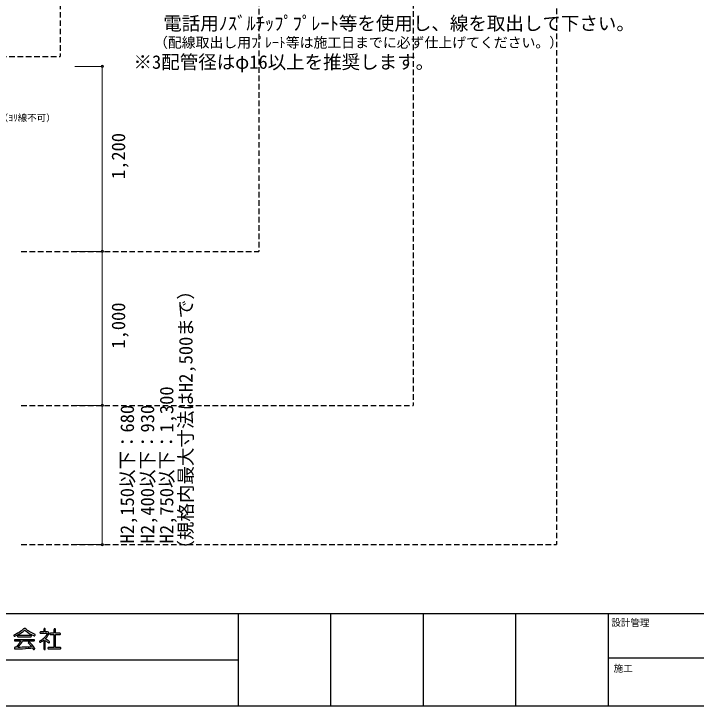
# Model space of a CAD drawing. Units: millimetres, scale not verified. Extents: x -6189 to 5985, y -4251 to 4224.
# Drawn here: x -2548 to 1879, y -4251 to 242 of the extents above; entities that cross this region are included whole.
import ezdxf
from ezdxf.enums import TextEntityAlignment as Align

# ---------------------------------------------------------------- set-up
doc = ezdxf.new("R2010")
doc.units = ezdxf.units.MM
doc.header["$LTSCALE"] = 30
doc.header["$PDMODE"] = 32
doc.header["$PDSIZE"] = 15
doc.linetypes.add('DASHED1', pattern=[1.8, 1.2, -0.6])
doc.layers.add('0-0_枠線', color=7, linetype='Continuous')
doc.layers.add('2-4', color=7, linetype='Continuous', lineweight=18)
doc.styles.add('ＭＳ ゴシック', font='')
doc.styles.get('ＭＳ ゴシック').set_extended_font_data('MS Gothic')

msp = doc.modelspace()

# ---------------------------------------------------------------- linework, layer by layer
at = {"layer": '0-0_枠線', "color": 4, "linetype": 'DASHED1'}
for p, q in [((-957.57, 4053.46), (-957.57, -1299.65)), ((972.43, 4056.22), (972.43, -3202.51)), ((42.43, 4037.87), (42.43, -2299.65)), ((-2247.57, 3709.25), (-2247.57, -34.65)), ((-3334.26, -34.65), (-2247.57, -34.65)), ((-2500.14, -1299.65), (-957.57, -1299.65)), ((-2500.34, -2299.65), (42.43, -2299.65)), ((-2500.14, -3202.51), (972.43, -3202.51))]:
    msp.add_line(p, q, dxfattribs=at)
at = {"layer": '0-0_枠線', "color": 6}
for p, q in [((-6189.44, -3648.92), (5985.04, -3648.92)), ((-1092.88, -3648.92), (-1092.88, -4250.94)), ((-492.88, -3648.92), (-492.88, -4250.94)), ((107.12, -3648.92), (107.12, -4250.94)), ((707.12, -3648.92), (707.12, -4250.94)), ((1307.12, -3648.92), (1307.12, -4250.94)), ((-6189.44, -3949.93), (-1092.88, -3949.93)), ((1307.12, -3936.6), (5985.04, -3936.6)), ((5985.04, -4250.94), (-6189.44, -4250.94))]:
    msp.add_line(p, q, dxfattribs=at)
at = {"layer": '0-0_枠線'}
for points in [[(-2477.58, -3746.47), (-2481.01, -3747.36), (-2482.2, -3747.96), (-2484.88, -3749.89), (-2487.71, -3752.43), (-2494.27, -3757.94), (-2499.64, -3762.56), (-2509.47, -3769.71), (-2513.05, -3772.1), (-2520.65, -3776.57), (-2519.9, -3776.12), (-2528.7, -3780.89), (-2531.83, -3782.38), (-2538.23, -3785.36), (-2544.94, -3788.2), (-2547.33, -3790.43), (-2547.33, -3793.56), (-2545.99, -3795.65), (-2545.24, -3795.94), (-2543.45, -3796.24), (-2541.36, -3795.94), (-2523.48, -3788.34), (-2517.97, -3785.51), (-2507.39, -3779.55), (-2508.28, -3780.15), (-2497.55, -3773.14), (-2494.12, -3770.76), (-2487.71, -3765.54), (-2481.75, -3760.18), (-2478.77, -3758.69), (-2477.88, -3758.54), (-2476.09, -3758.69), (-2474.6, -3759.58), (-2462.53, -3768.97), (-2458.8, -3771.8), (-2451.5, -3776.87), (-2444.79, -3781.04), (-2434.66, -3786.41), (-2431.23, -3788.05), (-2424.08, -3791.03)], [(-2424.08, -3791.03), (-2416.78, -3793.56), (-2413.64, -3793.86), (-2412.75, -3793.56), (-2411.26, -3792.67), (-2410.22, -3791.18), (-2409.47, -3787.9), (-2409.77, -3786.85), (-2410.96, -3785.07), (-2413.2, -3783.43), (-2427.5, -3777.61), (-2432.12, -3775.53), (-2441.07, -3771.06), (-2449.56, -3766.14), (-2456.27, -3761.82), (-2458.65, -3760.03), (-2463.72, -3756), (-2469.23, -3751.23), (-2474, -3747.66), (-2477.58, -3746.47)], [(-2352.79, -3751.83), (-2352.79, -3769.71), (-2374.26, -3769.71), (-2377.09, -3770.31), (-2377.83, -3770.76), (-2378.73, -3772.1), (-2379.02, -3773.89), (-2378.28, -3776.42), (-2377.83, -3777.02), (-2376.34, -3777.76), (-2374.26, -3778.06), (-2335.51, -3778.06), (-2332.83, -3778.81), (-2332.38, -3779.25), (-2332.08, -3780.74), (-2332.53, -3782.83), (-2339.83, -3794.6), (-2342.96, -3798.48), (-2350.26, -3806.23), (-2349.52, -3805.48), (-2358.76, -3813.68), (-2362.18, -3816.36), (-2369.63, -3821.73), (-2377.83, -3826.94), (-2380.51, -3829.03), (-2380.96, -3829.77), (-2381.26, -3831.56), (-2380.81, -3833.5), (-2378.73, -3835.29), (-2377.83, -3835.59), (-2375.89, -3835.59), (-2373.66, -3834.69), (-2366.21, -3830.22), (-2363.68, -3828.43), (-2358.31, -3824.71), (-2352.79, -3820.39), (-2352.79, -3879.4), (-2352.2, -3882.38), (-2351.75, -3882.98), (-2350.41, -3883.87)], [(-2345.49, -3748.25), (-2346.83, -3747.36), (-2348.62, -3747.06), (-2351.16, -3747.81), (-2351.75, -3748.25), (-2352.5, -3749.74), (-2352.79, -3751.83)], [(-2350.41, -3883.87), (-2348.62, -3884.17), (-2346.09, -3883.58), (-2345.49, -3882.98), (-2344.75, -3881.49), (-2344.45, -3879.4), (-2344.45, -3824.56), (-2336.1, -3829.77), (-2333.72, -3831.56), (-2329.25, -3834.99), (-2325.37, -3838.27), (-2321.94, -3839.61), (-2320.9, -3839.76), (-2318.81, -3839.46), (-2317.03, -3838.27), (-2316.13, -3835.29), (-2316.13, -3834.25), (-2316.73, -3832.31), (-2318.22, -3830.52), (-2326.12, -3824.56), (-2329.25, -3822.62), (-2336.25, -3818.6), (-2344.45, -3814.43), (-2344.45, -3813.23), (-2335.06, -3803.55), (-2332.23, -3800.12), (-2327.16, -3793.11), (-2322.99, -3785.81), (-2321.2, -3781.79), (-2320.9, -3780.45), (-2320.45, -3777.76), (-2320.6, -3775.08), (-2322.39, -3771.8), (-2323.44, -3771.06), (-2326.12, -3770.01), (-2329.55, -3769.71), (-2344.45, -3769.71), (-2344.45, -3751.83), (-2345.05, -3749), (-2345.49, -3748.25)], [(-2287.82, -3754.81), (-2287.82, -3778.06), (-2309.87, -3778.06), (-2312.7, -3778.66), (-2313.45, -3779.1), (-2314.34, -3780.45), (-2314.64, -3782.23), (-2313.9, -3784.77), (-2313.45, -3785.36), (-2311.96, -3786.11), (-2309.87, -3786.41), (-2287.82, -3786.41), (-2287.82, -3870.46), (-2322.99, -3870.46), (-2325.82, -3871.06), (-2326.56, -3871.5), (-2327.46, -3872.85), (-2327.76, -3874.63), (-2327.01, -3877.17), (-2326.56, -3877.76), (-2325.07, -3878.51), (-2322.99, -3878.81), (-2247.88, -3878.81), (-2244.9, -3878.21), (-2244.3, -3877.76), (-2243.41, -3876.42), (-2243.11, -3874.63), (-2243.7, -3872.1), (-2244.3, -3871.5), (-2245.79, -3870.76), (-2247.88, -3870.46), (-2277.09, -3870.46), (-2277.09, -3786.41), (-2250.86, -3786.41), (-2247.88, -3785.81), (-2247.28, -3785.36), (-2246.39, -3784.02), (-2246.09, -3782.23), (-2246.68, -3779.7), (-2247.28, -3779.1)], [(-2247.28, -3779.1), (-2248.77, -3778.36), (-2250.86, -3778.06), (-2277.09, -3778.06), (-2277.09, -3754.81), (-2277.83, -3751.23), (-2278.43, -3750.34), (-2280.07, -3749.3), (-2282.45, -3748.85), (-2285.73, -3749.74), (-2286.48, -3750.34), (-2287.52, -3752.28), (-2287.82, -3754.81)], [(-2419.16, -3819.79), (-2540.17, -3819.79), (-2543, -3820.39), (-2543.75, -3820.83), (-2544.64, -3822.17), (-2544.94, -3823.96), (-2544.2, -3826.5), (-2543.75, -3827.09), (-2542.26, -3827.84), (-2540.17, -3828.14), (-2505.6, -3828.14), (-2510.37, -3837.67), (-2512.45, -3840.95), (-2516.92, -3847.81), (-2516.48, -3847.21), (-2522.14, -3854.96), (-2524.23, -3857.64), (-2528.7, -3863.16), (-2533.62, -3868.67), (-2538.98, -3868.67), (-2542.56, -3869.57), (-2543.45, -3870.16), (-2544.49, -3872.1), (-2544.94, -3874.63), (-2544.05, -3877.91), (-2543.45, -3878.66), (-2541.51, -3879.7), (-2538.98, -3880), (-2502.62, -3878.36), (-2491.74, -3877.91), (-2471.92, -3876.72), (-2473.56, -3876.87), (-2454.33, -3875.68), (-2448.52, -3875.23), (-2437.94, -3874.34), (-2428.7, -3873.44), (-2425.87, -3877.02), (-2423.33, -3880.6), (-2420.8, -3882.83), (-2419.9, -3883.13)], [(-2419.9, -3883.13), (-2417.82, -3883.13), (-2415.58, -3882.38), (-2413.35, -3879.85), (-2413.05, -3878.96), (-2413.05, -3876.87), (-2413.79, -3874.63), (-2419.9, -3864.5), (-2422.44, -3861.22), (-2427.95, -3854.66), (-2427.36, -3855.26), (-2434.21, -3848.11), (-2436.74, -3845.87), (-2441.96, -3841.1), (-2447.77, -3836.48), (-2451.35, -3835.59), (-2453.73, -3836.48), (-2454.78, -3839.61), (-2453.14, -3843.04), (-2444.79, -3851.83), (-2442.41, -3854.66), (-2437.94, -3860.33), (-2434.06, -3865.69), (-2449.71, -3867.33), (-2456.12, -3867.78), (-2470.28, -3868.37), (-2468.93, -3868.37), (-2486.82, -3868.97), (-2493.23, -3869.12), (-2507.24, -3869.27), (-2522.29, -3869.27), (-2511.86, -3857.2), (-2508.88, -3853.32), (-2503.36, -3846.17), (-2503.81, -3846.76), (-2498.74, -3839.31), (-2497.25, -3836.93), (-2494.57, -3832.46), (-2492.48, -3828.14), (-2419.16, -3828.14)], [(-2419.16, -3828.14), (-2416.18, -3827.54), (-2415.58, -3827.09), (-2414.69, -3825.75), (-2414.39, -3823.96), (-2414.99, -3821.43), (-2415.58, -3820.83), (-2417.07, -3820.09), (-2419.16, -3819.79)]]:
    msp.add_lwpolyline(points, dxfattribs=at)
msp.add_lwpolyline([(-2439.43, -3792.37), (-2519.9, -3792.37), (-2522.74, -3792.96), (-2523.48, -3793.41), (-2524.38, -3794.75), (-2524.67, -3796.54), (-2523.93, -3799.07), (-2523.48, -3799.67), (-2521.99, -3800.42), (-2519.9, -3800.71), (-2439.43, -3800.71), (-2436.45, -3800.12), (-2435.85, -3799.67), (-2434.96, -3798.33), (-2434.66, -3796.54), (-2435.25, -3794.01), (-2435.85, -3793.41), (-2437.34, -3792.67)], close=True, dxfattribs=at)
at = {"layer": '2-4', "color": 4}
for p, q in [((-1974.94, -99.65), (-2151.53, -99.65)), ((-1974.94, -99.65), (-1974.94, -1299.65)), ((-1974.94, -1299.65), (-2151.53, -1299.65)), ((-1974.94, -1299.65), (-1974.94, -2299.65)), ((-1974.94, -2299.65), (-2151.53, -2299.65)), ((-1974.94, -2299.65), (-1974.94, -3202.51)), ((-1974.94, -3202.51), (-2151.53, -3202.51))]:
    msp.add_line(p, q, dxfattribs=at)
for p in [(-1974.94, -99.65), (-1974.94, -1299.65), (-1974.94, -2299.65), (-1974.94, -3202.51)]:
    msp.add_point(p, dxfattribs=at)

# ---------------------------------------------------------------- texts
at = {"layer": '0-0_枠線', "style": 'ＭＳ ゴシック'}
for s, p in [('設計管理', (1329.24, -3744.58)), ('施工', (1344.06, -4041.08))]:
    msp.add_text(s, height=43.99, dxfattribs=at).set_placement(p, align=Align.BOTTOM_LEFT)
at = {"layer": '2-4', "style": 'ＭＳ ゴシック'}
for s, height, p in [('電話用ﾉｽﾞﾙﾁｯﾌﾟﾌﾟﾚｰﾄ等を使用し、線を取出して下さい。', 87.98, (-1579.04, 109.17)), ('（配線取出し用ﾌﾟﾚｰﾄ等は施工日までに必ず仕上げてください。）', 65.98, (-1638.88, 2.78)), ('※3配管径はφ16以上を推奨します。', 87.98, (-1771.87, -141.5))]:
    msp.add_text(s, height=height, dxfattribs=at).set_placement(p, align=Align.BOTTOM_LEFT)
at = {"layer": '2-4', "color": 4, "style": 'ＭＳ ゴシック'}
msp.add_text('赤外線ｾﾝｻｰ用0.75mm程度の2芯単線（ﾖﾘ線不可）', height=43.99, dxfattribs=at).set_placement((-3595.05, -468.92), align=Align.BOTTOM_LEFT)
at = {"layer": '2-4', "color": 3, "style": 'ＭＳ ゴシック'}
for s, p in [('1,200', (-1799.55, -830.9)), ('（規格内最大寸法はH2,500まで）', (-1362.44, -3292.69)), ('1,000', (-1799.55, -1930.9)), ('H2,750以下：1,300', (-1486.89, -3194.44)), ('H2,150以下：680', (-1742.35, -3194.44)), ('H2,400以下：930', (-1611.35, -3194.44))]:
    msp.add_text(s, height=87.98, rotation=90, dxfattribs=at).set_placement(p, align=Align.BOTTOM_LEFT)

doc.saveas('drawing.dxf')
